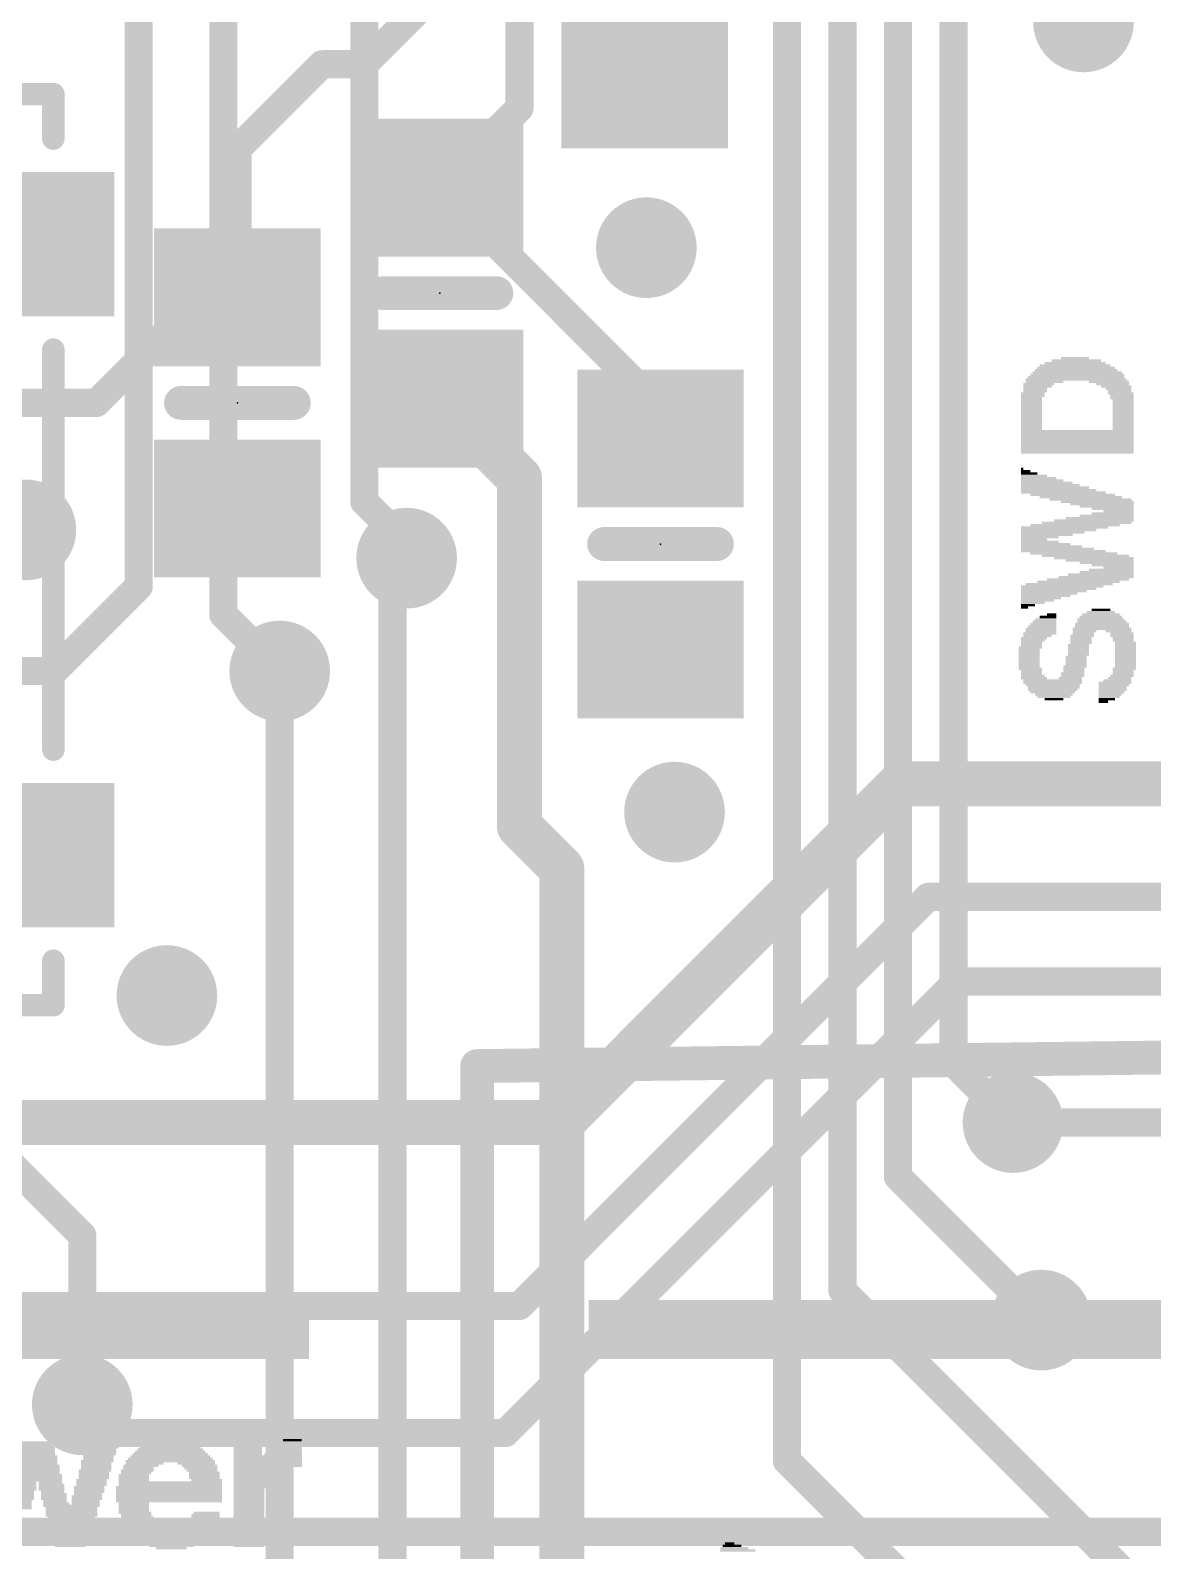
# Model space of a CAD drawing. Extents: x -3.3 to 69.5, y -0.4 to 53.7.
# Drawn here: x 44.49 to 54.6, y 10.12 to 23.8 of the extents above; entities that cross this region are included whole.
import ezdxf

# ---------------------------------------------------------------- set-up
doc = ezdxf.new("R2010")
doc.units = 0
for name, color, linetype in [('1', 12, 'CONTINUOUS'), ('16', 132, 'CONTINUOUS'), ('18', 3, 'CONTINUOUS'), ('200', 4, 'CONTINUOUS'), ('21', 40, 'CONTINUOUS'), ('23', 53, 'CONTINUOUS')]:
    doc.layers.add(name, color=color, linetype=linetype)

# ---------------------------------------------------------------- blocks, each defined once
blk = doc.blocks.new('RECT')
blk.add_solid([(-0.5, -0.5), (0.5, -0.5), (-0.5, 0.5), (0.5, 0.5)])
blk = doc.blocks.new('ROUNDV')
at = {"const_width": 0.5}
blk.add_lwpolyline([(0, -0.25, 1), (0, 0.25, 1), (0, -0.25)], format="xyb", dxfattribs=at)

msp = doc.modelspace()

# ---------------------------------------------------------------- linework, layer by layer
at = {"layer": '1'}
for points, const_width in [([(51.304, 28.275), (51.304, 10.926)], 0.254), ([(51.804, 28.275), (51.804, 12.458)], 0.254), ([(52.304, 28.275), (52.304, 13.482)], 0.254), ([(52.804, 28.275), (52.804, 14.506)], 0.254), ([(48.387, 24.384), (47.498, 23.495)], 0.254), ([(48.895, 24.384), (48.895, 23.1006)], 0.254), ([(47.117, 23.495), (46.355, 22.733)], 0.254), ([(47.498, 23.495), (47.117, 23.495)], 0.254), ([(48.895, 23.1006), (48.1792, 22.3848)], 0.254), ([(46.355, 22.733), (46.355, 21.397)], 0.254), ([(48.1792, 22.3848), (50.165, 20.3991)], 0.254), ([(46.035, 21.397), (45.085, 20.447)], 0.254), ([(46.355, 21.397), (46.035, 21.397)], 0.254), ([(48.1792, 20.4848), (48.895, 19.7691)], 0.4064), ([(45.085, 20.447), (42.799, 20.447)], 0.254), ([(50.165, 20.3991), (50.165, 20.127)], 0.254), ([(48.895, 19.7691), (48.895, 16.637)], 0.4064), ([(47.752, 18.923), (47.879, 19.05)], 0.254), ([(47.752, 18.923), (47.752, 6.604)], 0.254), ([(46.736, 18.034), (46.736, 5.842)], 0.254), ([(48.895, 16.637), (49.276, 16.256)], 0.4064), ([(49.276, 16.256), (49.276, 7.112)], 0.4064), ([(44.958, 12.954), (42.799, 15.113)], 0.254), ([(68.834, 14.732), (48.514, 14.478)], 0.3048), ([(48.514, 14.478), (48.514, -0.254)], 0.3048), ([(52.804, 14.506), (53.34, 13.97)], 0.254), ([(52.304, 13.482), (53.594, 12.192)], 0.254), ([(44.958, 11.43), (44.958, 12.954)], 0.254), ([(51.804, 12.458), (55.88, 8.382)], 0.254), ([(51.304, 10.926), (53.34, 8.89)], 0.254)]:
    msp.add_lwpolyline(points, dxfattribs=dict(at, const_width=const_width))
for points, const_width in [([(47.117, 23.5585, 1), (47.117, 23.4315)], 0.127), ([(47.1619, 23.4501, 1), (47.0721, 23.5399)], 0.127), ([(47.4531, 23.5399, 1), (47.5429, 23.4501)], 0.127), ([(47.498, 23.4315, 1), (47.498, 23.5585)], 0.127), ([(48.8315, 23.1006, 1), (48.9585, 23.1006)], 0.127), ([(48.9399, 23.0557, 1), (48.8501, 23.1455)], 0.127), ([(46.4185, 22.733, 1), (46.2915, 22.733)], 0.127), ([(46.3101, 22.7779, 1), (46.3999, 22.6881)], 0.127), ([(48.2241, 22.4297, 1), (48.1343, 22.3399)], 0.127), ([(48.1343, 22.4297, 1), (48.2241, 22.3399)], 0.127), ([(46.035, 21.4605, 1), (46.035, 21.3335)], 0.127), ([(46.0799, 21.3521, 1), (45.9901, 21.4419)], 0.127), ([(46.355, 21.3335, 1), (46.355, 21.4605)], 0.127), ([(46.2915, 21.397, 1), (46.4185, 21.397)], 0.127), ([(48.2511, 20.5567, 1), (48.1074, 20.413)], 0.2032), ([(45.0401, 20.4919, 1), (45.1299, 20.4021)], 0.127), ([(45.085, 20.3835, 1), (45.085, 20.5105)], 0.127), ([(50.2285, 20.3991, 1), (50.1015, 20.3991)], 0.127), ([(50.1201, 20.3541, 1), (50.2099, 20.444)], 0.127), ([(50.1015, 20.127, 1), (50.2285, 20.127)], 0.127), ([(48.9966, 19.7691, 1), (48.7934, 19.7691)], 0.2032), ([(48.8232, 19.6972, 1), (48.9668, 19.8409)], 0.2032), ([(47.9239, 19.0051, 1), (47.8341, 19.0949)], 0.127), ([(47.8155, 18.923, 1), (47.6885, 18.923)], 0.127), ([(47.7071, 18.9679, 1), (47.7969, 18.8781)], 0.127), ([(46.7995, 18.034, 1), (46.6725, 18.034)], 0.127), ([(48.9668, 16.7088, 1), (48.8232, 16.5652)], 0.2032), ([(48.7934, 16.637, 1), (48.9966, 16.637)], 0.2032), ([(49.3776, 16.256, 1), (49.1744, 16.256)], 0.2032), ([(49.2042, 16.1842, 1), (49.3478, 16.3278)], 0.2032), ([(48.513, 14.5542, 1), (48.515, 14.4018)], 0.1524), ([(48.5902, 14.478, 1), (48.4378, 14.478)], 0.1524), ([(52.8489, 14.5509, 1), (52.7591, 14.4611)], 0.127), ([(52.7405, 14.506, 1), (52.8675, 14.506)], 0.127), ([(53.2951, 13.9251, 1), (53.3849, 14.0149)], 0.127), ([(52.3489, 13.5269, 1), (52.2591, 13.4371)], 0.127), ([(52.2405, 13.482, 1), (52.3675, 13.482)], 0.127), ([(45.0215, 12.954, 1), (44.8945, 12.954)], 0.127), ([(44.9131, 12.9091, 1), (45.0029, 12.9989)], 0.127), ([(51.8489, 12.5029, 1), (51.7591, 12.4131)], 0.127), ([(51.7405, 12.458, 1), (51.8675, 12.458)], 0.127), ([(53.5491, 12.1471, 1), (53.6389, 12.2369)], 0.127), ([(44.8945, 11.43, 1), (45.0215, 11.43)], 0.127), ([(51.3489, 10.9709, 1), (51.2591, 10.8811)], 0.127), ([(51.2405, 10.926, 1), (51.3675, 10.926)], 0.127)]:
    msp.add_lwpolyline(points, format="xyb", dxfattribs=dict(at, const_width=const_width))
at = {"layer": '16'}
for points, const_width in [([(46.228, 26.924), (46.228, 18.542)], 0.254), ([(45.466, 18.796), (45.466, 26.035)], 0.254), ([(47.498, 24.765), (47.498, 19.558)], 0.254), ([(47.498, 19.558), (47.879, 19.177)], 0.254), ([(47.879, 19.177), (47.879, 19.05)], 0.254), ([(45.466, 18.796), (44.704, 18.034)], 0.254), ([(46.228, 18.542), (46.736, 18.034)], 0.254), ([(44.704, 18.034), (42.799, 18.034)], 0.254), ([(52.324, 17.018), (49.276, 13.97)], 0.4064), ([(55.372, 17.018), (52.324, 17.018)], 0.4064), ([(52.578, 16.002), (48.895, 12.319)], 0.254), ([(57.15, 16.002), (52.578, 16.002)], 0.254), ([(52.832, 15.24), (48.768, 11.176)], 0.254), ([(62.738, 15.24), (52.832, 15.24)], 0.254), ([(49.276, 13.97), (37.973, 13.97)], 0.4064), ([(53.34, 13.97), (59.69, 13.97)], 0.254), ([(48.895, 12.319), (39.878, 12.319)], 0.254), ([(53.594, 12.192), (58.166, 12.192)], 0.254), ([(45.212, 11.176), (44.958, 11.43)], 0.254), ([(48.768, 11.176), (45.212, 11.176)], 0.254), ([(62.484, 10.287), (42.037, 10.287)], 0.254)]:
    msp.add_lwpolyline(points, dxfattribs=dict(at, const_width=const_width))
for points, const_width in [([(47.5429, 19.6029, 1), (47.4531, 19.5131)], 0.127), ([(47.4345, 19.558, 1), (47.5615, 19.558)], 0.127), ([(47.9425, 19.177, 1), (47.8155, 19.177)], 0.127), ([(47.8341, 19.1321, 1), (47.9239, 19.2219)], 0.127), ([(47.8155, 19.05, 1), (47.9425, 19.05)], 0.127), ([(45.5109, 18.7511, 1), (45.4211, 18.8409)], 0.127), ([(45.4025, 18.796, 1), (45.5295, 18.796)], 0.127), ([(46.2729, 18.5869, 1), (46.1831, 18.4971)], 0.127), ([(46.1645, 18.542, 1), (46.2915, 18.542)], 0.127), ([(44.6591, 18.0789, 1), (44.7489, 17.9891)], 0.127), ([(44.704, 17.9705, 1), (44.704, 18.0975)], 0.127), ([(46.6911, 17.9891, 1), (46.7809, 18.0789)], 0.127), ([(52.324, 17.1196, 1), (52.324, 16.9164)], 0.2032), ([(52.3958, 16.9462, 1), (52.2522, 17.0898)], 0.2032), ([(52.578, 16.0655, 1), (52.578, 15.9385)], 0.127), ([(52.6229, 15.9571, 1), (52.5331, 16.0469)], 0.127), ([(52.832, 15.3035, 1), (52.832, 15.1765)], 0.127), ([(52.8769, 15.1951, 1), (52.7871, 15.2849)], 0.127), ([(49.2042, 14.0418, 1), (49.3478, 13.8982)], 0.2032), ([(49.276, 13.8684, 1), (49.276, 14.0716)], 0.2032), ([(53.34, 14.0335, 1), (53.34, 13.9065)], 0.127), ([(48.8501, 12.3639, 1), (48.9399, 12.2741)], 0.127), ([(48.895, 12.2555, 1), (48.895, 12.3825)], 0.127), ([(53.594, 12.2555, 1), (53.594, 12.1285)], 0.127), ([(45.0029, 11.4749, 1), (44.9131, 11.3851)], 0.127), ([(45.212, 11.2395, 1), (45.212, 11.1125)], 0.127), ([(45.1671, 11.1311, 1), (45.2569, 11.2209)], 0.127), ([(48.7231, 11.2209, 1), (48.8129, 11.1311)], 0.127), ([(48.768, 11.1125, 1), (48.768, 11.2395)], 0.127)]:
    msp.add_lwpolyline(points, format="xyb", dxfattribs=dict(at, const_width=const_width))
at = {"layer": '21'}
for points, const_width in [([(44.6974, 23.2262), (40.6974, 23.2262)], 0.2032), ([(44.6974, 22.8262), (44.6974, 23.2262)], 0.2032), ([(47.6712, 21.4348), (48.6872, 21.4348)], 0.3048), ([(44.6974, 20.9262), (44.6974, 17.3262)], 0.2032), ([(45.847, 20.447), (46.863, 20.447)], 0.3048), ([(49.657, 19.177), (50.673, 19.177)], 0.3048), ([(44.6974, 15.4262), (44.6974, 15.0262)], 0.2032), ([(44.6974, 15.0262), (40.6974, 15.0262)], 0.2032)]:
    msp.add_lwpolyline(points, dxfattribs=dict(at, const_width=const_width))
for points, const_width in [([(44.7482, 23.2262, 1), (44.6466, 23.2262)], 0.1016), ([(44.6974, 23.1754, 1), (44.6974, 23.277)], 0.1016), ([(44.6466, 22.8262, 1), (44.7482, 22.8262)], 0.1016), ([(47.6712, 21.511, 1), (47.6712, 21.3586)], 0.1524), ([(48.6872, 21.3586, 1), (48.6872, 21.511)], 0.1524), ([(44.7482, 20.9262, 1), (44.6466, 20.9262)], 0.1016), ([(45.847, 20.5232, 1), (45.847, 20.3708)], 0.1524), ([(46.863, 20.3708, 1), (46.863, 20.5232)], 0.1524), ([(49.657, 19.2532, 1), (49.657, 19.1008)], 0.1524), ([(50.673, 19.1008, 1), (50.673, 19.2532)], 0.1524), ([(44.6466, 17.3262, 1), (44.7482, 17.3262)], 0.1016), ([(44.7482, 15.4262, 1), (44.6466, 15.4262)], 0.1016), ([(44.6466, 15.0262, 1), (44.7482, 15.0262)], 0.1016), ([(44.6974, 14.9754, 1), (44.6974, 15.077)], 0.1016)]:
    msp.add_lwpolyline(points, format="xyb", dxfattribs=dict(at, const_width=const_width))
at = {"layer": '23'}
for p in [(48.1792, 21.4348), (46.355, 20.447), (50.165, 19.177)]:
    msp.add_point(p, dxfattribs=at)

# ---------------------------------------------------------------- block references
at = {"layer": '1'}
for p, xscale, yscale, rotation in [((50.0226, 23.357), 1.24, 1.5, 90), ((48.1792, 22.3848), 1.24, 1.5, 90), ((44.2974, 21.8762), 1.3, 1.9, 270), ((46.355, 21.397), 1.24, 1.5, 90), ((48.1792, 20.4848), 1.24, 1.5, 90), ((50.165, 20.127), 1.24, 1.5, 90), ((46.355, 19.497), 1.24, 1.5, 90), ((50.165, 18.227), 1.24, 1.5, 90), ((44.2974, 16.3762), 1.3, 1.9, 270)]:
    msp.add_blockref('RECT', p, dxfattribs=dict(at, xscale=xscale, yscale=yscale, rotation=rotation))
at = {"layer": '18', "xscale": 0.9064, "yscale": 0.9064}
for p in [(53.975, 23.876), (53.975, 23.876), (50.038, 21.844), (50.038, 21.844), (44.45, 19.304), (44.45, 19.304), (47.879, 19.05), (47.879, 19.05), (46.736, 18.034), (46.736, 18.034), (50.292, 16.764), (50.292, 16.764), (45.72, 15.113), (45.72, 15.113), (53.34, 13.97), (53.34, 13.97), (53.594, 12.192), (53.594, 12.192), (44.958, 11.43), (44.958, 11.43)]:
    msp.add_blockref('ROUNDV', p, dxfattribs=at)
at = {"layer": '200', "yscale": 0.0212}
for p, xscale in [((53.8988, 20.806), 0.5503), ((53.9093, 20.8272), 0.4445), ((53.8988, 20.8483), 0.254), ((53.9093, 20.6578), 0.9101), ((53.9093, 20.679), 0.8678), ((53.9199, 20.7002), 0.8466), ((53.9199, 20.7213), 0.8043), ((53.9093, 20.7425), 0.7408), ((53.9093, 20.7637), 0.6985), ((53.8988, 20.7848), 0.635), ((53.5178, 20.5308), 0.2117), ((53.5707, 20.6155), 0.2752), ((53.5601, 20.5943), 0.254), ((53.5389, 20.5732), 0.2117), ((53.5389, 20.552), 0.2117), ((53.6236, 20.6367), 0.3387), ((54.2057, 20.6367), 0.3598), ((54.2374, 20.6155), 0.2963), ((54.2692, 20.5943), 0.2752), ((54.2903, 20.5732), 0.2328), ((54.3009, 20.552), 0.2117), ((54.3115, 20.5308), 0.2328), ((53.5072, 20.4885), 0.1905), ((53.5072, 20.4673), 0.1905), ((53.5072, 20.4462), 0.1905), ((53.5072, 20.425), 0.1905), ((53.5072, 20.4039), 0.1905), ((53.5072, 20.3827), 0.1905), ((53.5178, 20.5097), 0.2117), ((54.3221, 20.5097), 0.2117), ((54.3221, 20.4885), 0.2117), ((54.3327, 20.4673), 0.1905), ((54.3327, 20.4462), 0.1905), ((54.3327, 20.425), 0.1905), ((54.3327, 20.4039), 0.1905), ((54.3327, 20.3827), 0.1905), ((53.5072, 20.3615), 0.1905), ((53.5072, 20.3404), 0.1905), ((53.5072, 20.3192), 0.1905), ((53.5072, 20.298), 0.1905), ((53.5072, 20.2769), 0.1905), ((53.5072, 20.2557), 0.1905), ((54.3327, 20.3615), 0.1905), ((54.3327, 20.3404), 0.1905), ((54.3327, 20.3192), 0.1905), ((54.3327, 20.298), 0.1905), ((54.3327, 20.2769), 0.1905), ((54.3327, 20.2557), 0.1905), ((53.5072, 20.2345), 0.1905), ((53.5072, 20.2134), 0.1905), ((53.9199, 20.1922), 1.016), ((53.9199, 20.171), 1.016), ((53.9199, 20.1499), 1.016), ((53.9199, 20.1287), 1.016), ((53.9199, 20.1075), 1.016), ((54.3327, 20.2345), 0.1905), ((54.3327, 20.2134), 0.1905), ((53.9199, 20.0864), 1.016), ((53.9199, 20.0652), 1.016), ((53.9199, 20.044), 1.016), ((53.9199, 20.0229), 1.016), ((53.9199, 20.0017), 1.016), ((53.4225, 19.8535), 0.0212), ((53.4543, 19.8324), 0.0847), ((53.486, 19.8112), 0.1482), ((53.6024, 19.7477), 0.381), ((53.6448, 19.7265), 0.4657), ((53.6765, 19.7054), 0.5291), ((53.5284, 19.79), 0.2328), ((53.5707, 19.7689), 0.3175), ((53.7506, 19.663), 0.6773), ((53.7929, 19.6419), 0.762), ((53.7189, 19.6842), 0.6138), ((53.8776, 19.6207), 0.762), ((53.9517, 19.5995), 0.7408), ((54.0363, 19.5784), 0.7408), ((54.0998, 19.5572), 0.6561), ((54.1422, 19.536), 0.5715), ((54.1845, 19.5149), 0.4868), ((54.1845, 19.4302), 0.4868), ((54.2374, 19.4937), 0.381), ((54.2374, 19.4514), 0.381), ((54.2903, 19.4726), 0.2752), ((53.8035, 19.3244), 0.7831), ((53.7506, 19.3032), 0.6773), ((53.6977, 19.2821), 0.5715), ((53.8988, 19.3456), 0.8043), ((54.0046, 19.3667), 0.8043), ((54.0681, 19.3879), 0.7196), ((54.121, 19.4091), 0.6138), ((53.6448, 19.2609), 0.4657), ((53.5813, 19.2397), 0.3387), ((53.5813, 19.1974), 0.3387), ((53.6342, 19.1762), 0.4445), ((53.5284, 19.2186), 0.2328), ((53.6871, 19.1551), 0.5503), ((53.7929, 19.1127), 0.762), ((53.74, 19.1339), 0.6561), ((53.8882, 19.0916), 0.7831), ((53.994, 19.0704), 0.7831), ((54.0681, 19.0492), 0.7196), ((54.121, 19.0281), 0.6138), ((54.0893, 18.8799), 0.6773), ((54.1316, 18.9011), 0.5926), ((54.1845, 19.0069), 0.4868), ((54.1845, 18.9222), 0.4868), ((54.2268, 18.9434), 0.4022), ((54.2374, 18.9857), 0.381), ((54.2903, 18.9646), 0.2752), ((53.7506, 18.7741), 0.6773), ((53.7824, 18.7952), 0.7408), ((53.7083, 18.7529), 0.5926), ((53.8458, 18.8164), 0.7831), ((53.9305, 18.8376), 0.7408), ((54.0152, 18.8587), 0.7408), ((53.6659, 18.7318), 0.508), ((53.6342, 18.7106), 0.4445), ((53.5601, 18.6683), 0.2963), ((53.4754, 18.6259), 0.127), ((53.4437, 18.6048), 0.0635), ((53.5919, 18.6894), 0.3598), ((53.5178, 18.6471), 0.2117), ((53.6236, 18.4778), 0.2117), ((53.6342, 18.4989), 0.1905), ((53.6554, 18.5201), 0.1482), ((53.6871, 18.5413), 0.0847), ((54.1316, 18.4989), 0.4233), ((54.1422, 18.4778), 0.4445), ((54.1316, 18.5201), 0.381), ((54.1316, 18.5413), 0.3387), ((54.1316, 18.5624), 0.254), ((54.1316, 18.5836), 0.1693), ((53.5284, 18.3296), 0.2328), ((53.5813, 18.3719), 0.2963), ((53.5601, 18.3508), 0.254), ((53.5919, 18.4143), 0.2752), ((53.5919, 18.3931), 0.2752), ((53.6024, 18.4354), 0.254), ((53.613, 18.4566), 0.2328), ((53.9623, 18.3508), 0.2117), ((53.9517, 18.3296), 0.1905), ((53.9728, 18.3719), 0.1905), ((53.9834, 18.3931), 0.2117), ((54.1422, 18.4143), 0.5291), ((54.1422, 18.4566), 0.4868), ((54.1422, 18.4354), 0.4868), ((54.2903, 18.3931), 0.2328), ((54.3221, 18.3719), 0.2117), ((54.3221, 18.3508), 0.2117), ((54.3327, 18.3296), 0.1905), ((53.486, 18.2238), 0.1905), ((53.486, 18.2026), 0.1905), ((53.4966, 18.2449), 0.2117), ((53.5072, 18.2873), 0.1905), ((53.5072, 18.2661), 0.1905), ((53.5178, 18.3084), 0.2117), ((53.9305, 18.2661), 0.1905), ((53.9305, 18.2449), 0.1905), ((53.9305, 18.2238), 0.1905), ((53.9305, 18.2026), 0.1905), ((53.9517, 18.3084), 0.1905), ((53.9517, 18.2873), 0.1905), ((54.3327, 18.3084), 0.1905), ((54.3538, 18.2873), 0.1905), ((54.3538, 18.2661), 0.1905), ((54.3538, 18.2449), 0.1905), ((54.3538, 18.2238), 0.1905), ((54.3538, 18.2026), 0.1905), ((53.486, 18.1814), 0.1905), ((53.486, 18.1603), 0.1905), ((53.486, 18.1391), 0.1905), ((53.486, 18.1179), 0.1905), ((53.486, 18.0968), 0.1905), ((53.486, 18.0756), 0.1905), ((53.4966, 18.0544), 0.2117), ((53.8882, 18.0544), 0.1905), ((53.8988, 18.0756), 0.2117), ((53.9093, 18.1603), 0.1905), ((53.9093, 18.1391), 0.1905), ((53.9093, 18.1179), 0.1905), ((53.9093, 18.0968), 0.1905), ((53.9305, 18.1814), 0.1905), ((54.3432, 18.0544), 0.2117), ((54.3538, 18.1814), 0.1905), ((54.3538, 18.1603), 0.1905), ((54.3538, 18.1391), 0.1905), ((54.3538, 18.1179), 0.1905), ((54.3538, 18.0968), 0.1905), ((54.3538, 18.0756), 0.1905), ((53.5072, 18.0333), 0.1905), ((53.5072, 18.0121), 0.1905), ((53.5178, 17.9909), 0.2117), ((53.5284, 17.9698), 0.2328), ((53.6977, 17.9486), 0.5291), ((53.6977, 17.9274), 0.5291), ((53.8564, 17.9698), 0.2117), ((53.8776, 18.0121), 0.2117), ((53.8776, 17.9909), 0.2117), ((53.8882, 18.0333), 0.1905), ((54.2586, 17.9274), 0.2963), ((54.2797, 17.9486), 0.254), ((54.3009, 17.9698), 0.2117), ((54.3221, 17.9909), 0.2117), ((54.3327, 18.0333), 0.1905), ((54.3327, 18.0121), 0.1905), ((53.6977, 17.9063), 0.4868), ((53.6977, 17.8639), 0.4445), ((53.7083, 17.8851), 0.4657), ((53.6977, 17.8428), 0.4022), ((53.7083, 17.8216), 0.3387), ((53.7083, 17.8005), 0.2963), ((53.7083, 17.7793), 0.1693), ((54.248, 17.9063), 0.2752), ((54.2374, 17.8851), 0.254), ((54.2374, 17.8639), 0.254), ((54.2268, 17.8428), 0.2328), ((54.2162, 17.8216), 0.2117), ((54.1845, 17.7793), 0.1482), ((54.2057, 17.8005), 0.1905), ((54.1528, 17.7581), 0.0847), ((38.0985, 12.3608), 17.8005), ((38.0985, 12.3397), 17.8005), ((38.0985, 12.3185), 17.8005), ((57.1477, 12.3608), 15.2606), ((57.1477, 12.3397), 15.2606), ((57.1477, 12.3185), 15.2606), ((38.0985, 12.2973), 17.8005), ((38.0985, 12.2762), 17.8005), ((38.0985, 12.255), 17.8005), ((38.0985, 12.2338), 17.8005), ((38.0985, 12.2127), 17.8005), ((38.0985, 12.1915), 17.8005), ((38.0985, 12.1703), 17.8005), ((57.1477, 12.2973), 15.2606), ((57.1477, 12.2762), 15.2606), ((57.1477, 12.255), 15.2606), ((57.1477, 12.2338), 15.2606), ((57.1477, 12.2127), 15.2606), ((57.1477, 12.1915), 15.2606), ((57.1477, 12.1703), 15.2606), ((38.0985, 12.1492), 17.8005), ((38.0985, 12.128), 17.8005), ((38.0985, 12.1068), 17.8005), ((38.0985, 12.0857), 17.8005), ((38.0985, 12.0645), 17.8005), ((38.0985, 12.0434), 17.8005), ((57.1477, 12.1492), 15.2606), ((57.1477, 12.128), 15.2606), ((57.1477, 12.1068), 15.2606), ((57.1477, 12.0857), 15.2606), ((57.1477, 12.0645), 15.2606), ((57.1477, 12.0434), 15.2606), ((38.0985, 12.0222), 17.8005), ((38.0985, 12.001), 17.8005), ((38.0985, 11.9799), 17.8005), ((38.0985, 11.9587), 17.8005), ((38.0985, 11.9375), 17.8005), ((38.0985, 11.9164), 17.8005), ((38.0985, 11.8952), 17.8005), ((57.1477, 12.0222), 15.2606), ((57.1477, 12.001), 15.2606), ((57.1477, 11.9799), 15.2606), ((57.1477, 11.9587), 15.2606), ((57.1477, 11.9375), 15.2606), ((57.1477, 11.9164), 15.2606), ((57.1477, 11.8952), 15.2606), ((38.0985, 11.874), 17.8005), ((38.0985, 11.8529), 17.8005), ((57.1477, 11.874), 15.2606), ((57.1477, 11.8529), 15.2606), ((44.5541, 11.0909), 0.2752), ((45.1467, 11.0909), 0.2752), ((45.7605, 11.0909), 0.4022), ((45.7605, 11.1121), 0.2752), ((46.4484, 11.0909), 0.254), ((46.8294, 11.0909), 0.2117), ((46.8505, 11.1121), 0.1693), ((44.5541, 10.9427), 0.3598), ((44.5646, 10.9639), 0.3387), ((44.5541, 11.0274), 0.3175), ((44.5541, 11.0062), 0.3175), ((44.5541, 10.9851), 0.3175), ((44.5646, 11.0486), 0.2963), ((44.5541, 11.0697), 0.2752), ((45.1149, 10.9851), 0.2963), ((45.1044, 10.9639), 0.2752), ((45.1044, 10.9427), 0.2752), ((45.1361, 11.0697), 0.2963), ((45.1361, 11.0486), 0.2963), ((45.1255, 11.0274), 0.2752), ((45.1255, 11.0062), 0.2752), ((45.7499, 10.9427), 0.762), ((45.7499, 10.9639), 0.7196), ((45.7499, 10.9851), 0.6773), ((45.7499, 11.0062), 0.635), ((45.7499, 11.0274), 0.5926), ((45.7499, 11.0486), 0.5503), ((45.7605, 11.0697), 0.4868), ((46.4484, 11.0697), 0.254), ((46.4484, 11.0486), 0.254), ((46.4484, 11.0274), 0.254), ((46.4484, 11.0062), 0.254), ((46.4484, 10.9851), 0.254), ((46.6283, 10.9639), 0.6138), ((46.6283, 10.9427), 0.6138), ((46.7659, 10.9851), 0.3387), ((46.7765, 11.0062), 0.3175), ((46.787, 11.0274), 0.2963), ((46.7976, 11.0486), 0.2752), ((46.8082, 11.0697), 0.254), ((44.5541, 10.8581), 0.4022), ((44.5541, 10.8369), 0.4022), ((44.5541, 10.8157), 0.4022), ((44.5646, 10.8792), 0.381), ((44.5541, 10.9216), 0.3598), ((44.5541, 10.9004), 0.3598), ((45.062, 10.8157), 0.2752), ((45.0726, 10.8369), 0.2963), ((45.0832, 10.9004), 0.2752), ((45.0832, 10.8792), 0.2752), ((45.0832, 10.8581), 0.2752), ((45.0938, 10.9216), 0.2963), ((45.443, 10.8157), 0.2752), ((45.4536, 10.8369), 0.2963), ((45.4853, 10.8792), 0.3175), ((45.4642, 10.8581), 0.2752), ((45.7499, 10.9216), 0.8043), ((45.5171, 10.9004), 0.3387), ((45.9827, 10.9004), 0.3387), ((46.0145, 10.8792), 0.3175), ((46.0251, 10.8581), 0.2963), ((46.0357, 10.8369), 0.2752), ((46.0568, 10.8157), 0.2752), ((46.5436, 10.8581), 0.4445), ((46.6283, 10.9216), 0.6138), ((46.6283, 10.9004), 0.6138), ((46.6283, 10.8792), 0.6138), ((46.5225, 10.8369), 0.4022), ((46.5013, 10.8157), 0.3598), ((44.4271, 10.6887), 0.2328), ((44.4271, 10.6676), 0.2328), ((44.5541, 10.7734), 0.4445), ((44.5541, 10.7522), 0.4445), ((44.4376, 10.7311), 0.2117), ((44.4376, 10.7099), 0.2117), ((44.5646, 10.7946), 0.4233), ((44.681, 10.7099), 0.2328), ((44.681, 10.6887), 0.2328), ((44.681, 10.6676), 0.2328), ((44.6705, 10.7311), 0.2117), ((45.0197, 10.6887), 0.2752), ((45.0197, 10.6676), 0.2752), ((45.0409, 10.7522), 0.2752), ((45.0409, 10.7311), 0.2752), ((45.0409, 10.7099), 0.2752), ((45.062, 10.7946), 0.2752), ((45.062, 10.7734), 0.2752), ((45.7393, 10.6887), 0.9525), ((45.7393, 10.6676), 0.9525), ((45.4218, 10.7946), 0.2752), ((45.4218, 10.7734), 0.2752), ((45.4218, 10.7522), 0.2752), ((45.7499, 10.7311), 0.9313), ((45.7499, 10.7099), 0.9313), ((46.0568, 10.7946), 0.2752), ((46.0568, 10.7734), 0.2752), ((46.078, 10.7522), 0.2752), ((46.4907, 10.7946), 0.3387), ((46.4801, 10.7734), 0.3175), ((46.4801, 10.7522), 0.3175), ((46.4696, 10.7311), 0.2963), ((46.4696, 10.7099), 0.2963), ((46.4696, 10.6887), 0.2963), ((46.459, 10.6676), 0.2752), ((44.4059, 10.5829), 0.2328), ((44.3953, 10.5617), 0.2117), ((44.3953, 10.5406), 0.2117), ((44.4165, 10.6464), 0.2117), ((44.4165, 10.6252), 0.2117), ((44.4165, 10.6041), 0.2117), ((44.6916, 10.6464), 0.2117), ((44.7022, 10.6252), 0.2328), ((44.7022, 10.6041), 0.2328), ((44.7022, 10.5829), 0.2328), ((44.7128, 10.5617), 0.2117), ((44.7234, 10.5406), 0.2328), ((44.9985, 10.6041), 0.2752), ((44.9985, 10.5829), 0.2752), ((44.988, 10.5617), 0.254), ((44.988, 10.5406), 0.254), ((45.0197, 10.6464), 0.2752), ((45.0091, 10.6252), 0.254), ((45.7393, 10.6464), 0.9525), ((45.7393, 10.6252), 0.9525), ((45.7393, 10.6041), 0.9525), ((45.7393, 10.5829), 0.9525), ((45.7393, 10.5617), 0.9525), ((45.4218, 10.5406), 0.2752), ((46.459, 10.6464), 0.2752), ((46.459, 10.6252), 0.2752), ((46.459, 10.6041), 0.2752), ((46.459, 10.5829), 0.2752), ((46.459, 10.5617), 0.2752), ((46.459, 10.5406), 0.2752), ((44.2577, 10.4982), 0.4868), ((44.3953, 10.5194), 0.2117), ((44.861, 10.5194), 0.508), ((44.861, 10.4982), 0.4656), ((44.861, 10.4771), 0.4656), ((44.861, 10.4559), 0.4656), ((44.861, 10.4347), 0.4656), ((44.861, 10.4136), 0.4233), ((44.861, 10.3924), 0.4233), ((45.4218, 10.5194), 0.2752), ((45.4218, 10.4982), 0.2752), ((45.4218, 10.4771), 0.2752), ((45.4324, 10.4559), 0.2963), ((45.443, 10.4347), 0.2752), ((45.4536, 10.4136), 0.2963), ((45.4642, 10.3924), 0.3175), ((46.0568, 10.3924), 0.2752), ((46.0674, 10.4347), 0.254), ((46.0674, 10.4136), 0.254), ((46.078, 10.4559), 0.2328), ((46.459, 10.5194), 0.2752), ((46.459, 10.4982), 0.2752), ((46.459, 10.4771), 0.2752), ((46.459, 10.4559), 0.2752), ((46.459, 10.4347), 0.2752), ((46.459, 10.4136), 0.2752), ((46.459, 10.3924), 0.2752), ((44.861, 10.3712), 0.4233), ((44.8504, 10.3501), 0.4022), ((44.861, 10.3289), 0.381), ((44.861, 10.3078), 0.381), ((44.8504, 10.2866), 0.3598), ((44.8504, 10.2654), 0.3598), ((45.4853, 10.3712), 0.3175), ((45.5065, 10.3501), 0.3598), ((45.7499, 10.3289), 0.8043), ((45.7605, 10.3078), 0.7831), ((45.7499, 10.2866), 0.762), ((45.7499, 10.2654), 0.7196), ((46.0039, 10.3501), 0.3387), ((46.0251, 10.3712), 0.2963), ((46.459, 10.3712), 0.2752), ((46.459, 10.3501), 0.2752), ((46.459, 10.3289), 0.2752), ((46.459, 10.3078), 0.2752), ((46.459, 10.2866), 0.2752), ((46.459, 10.2654), 0.2752), ((44.861, 10.2443), 0.3387), ((44.8504, 10.2231), 0.3175), ((44.8504, 10.2019), 0.3175), ((44.8504, 10.1808), 0.3175), ((44.8504, 10.1596), 0.2752), ((45.7499, 10.2443), 0.6773), ((45.7499, 10.2231), 0.635), ((45.7605, 10.2019), 0.5715), ((45.7499, 10.1808), 0.508), ((45.7605, 10.1596), 0.4022), ((45.7605, 10.1384), 0.2752), ((46.459, 10.2443), 0.2752), ((46.459, 10.2231), 0.2752), ((46.459, 10.2019), 0.2752), ((46.459, 10.1808), 0.2752), ((46.459, 10.1596), 0.2752), ((50.8297, 10.1384), 0.254), ((50.8615, 10.1173), 0.3175), ((50.8086, 10.1596), 0.1693), ((50.7874, 10.1808), 0.0847)]:
    msp.add_blockref('RECT', p, dxfattribs=dict(at, xscale=xscale))

doc.saveas('drawing.dxf')
